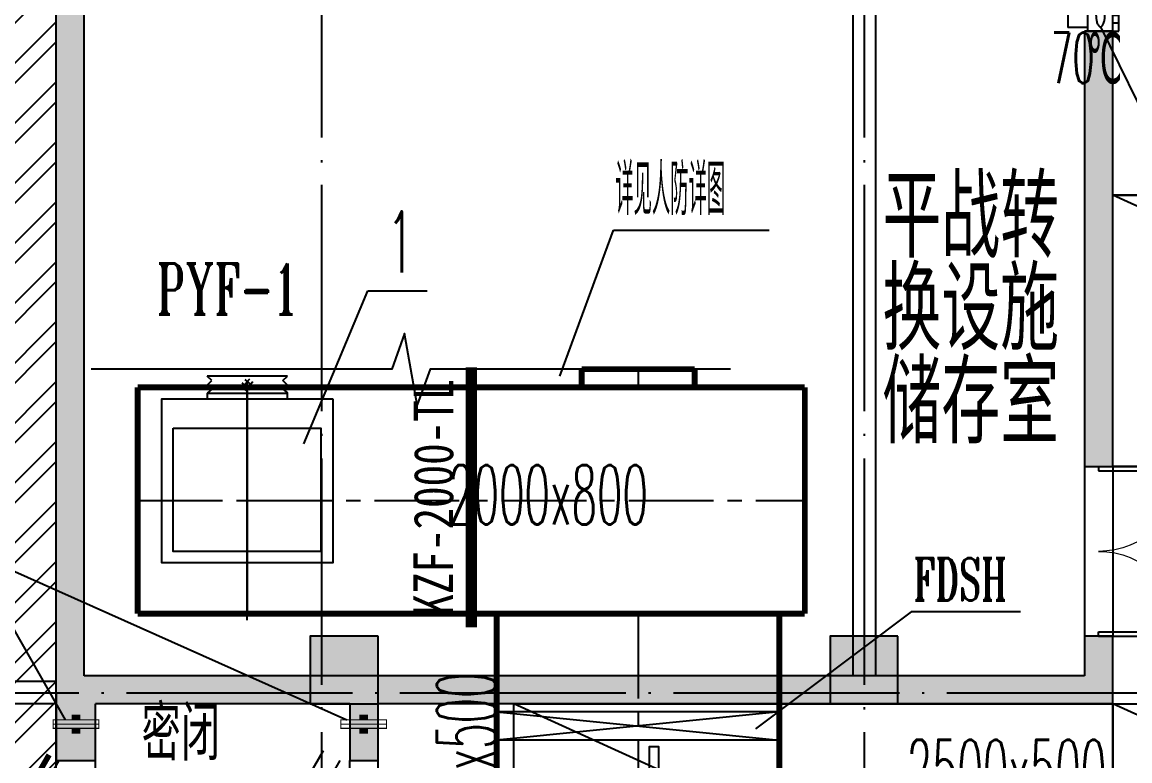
# Model space of a CAD drawing. Extents: x -888467 to -675969, y -675351 to -419232.
# Drawn here: x -827889 to -818087, y -483041 to -476508 of the extents above; entities that cross this region are included whole.
import ezdxf
from ezdxf.enums import TextEntityAlignment as Align

# ---------------------------------------------------------------- set-up
doc = ezdxf.new("R2010")
doc.units = 0
doc.header["$LTSCALE"] = 1000
for name, pattern in [('__DASH', [0.35, 0.25, -0.1]), ('CENTER2', [1.125, 0.75, -0.125, 0.125, -0.125]), ('DASH', [0.35, 0.25, -0.1]), ('DOTE', [2.42, 2, -0.2, 0.02, -0.2])]:
    doc.linetypes.add(name, pattern=pattern)
doc.layers.get('0').update_dxf_attribs({"linetype": 'CONTINUOUS'})
for name, color, linetype in [('A-Pkng-Bdry', 132, 'CONTINUOUS'), ('A-WALL-PATT', 252, 'CONTINUOUS'), ('ACS_COM_BZ', 3, 'CONTINUOUS'), ('ACS_SFG_FM', 3, 'CONTINUOUS'), ('DIM_LEAD', 3, 'CONTINUOUS'), ('DIM_SYMB', 3, 'CONTINUOUS'), ('DOTE', 252, 'CONTINUOUS'), ('DUCT-送风中心线', 5, 'CENTER2'), ('DUCT-送风标注', 3, 'CONTINUOUS'), ('DUCT-送风法兰', 3, 'CONTINUOUS'), ('DUCT-送风管', 4, 'CONTINUOUS'), ('DUCT-送风管端线', 3, 'CONTINUOUS'), ('HZ', 3, 'CONTINUOUS'), ('停车', 32, 'CONTINUOUS'), ('建筑层', 253, 'CONTINUOUS'), ('抗震支吊架', 2, 'CONTINUOUS'), ('结构柱子', 253, 'CONTINUOUS'), ('设备', 2, 'CONTINUOUS'), ('设备标注', 3, 'CONTINUOUS'), ('设备编号', 3, 'CONTINUOUS'), ('风口', 3, 'CONTINUOUS'), ('风量标注', 3, 'CONTINUOUS')]:
    doc.layers.add(name, color=color, linetype=linetype)
doc.styles.add('hxd', font='simplex.shx', dxfattribs={"width": 0.5, "bigfont": 'gbcbig.shx'})
doc.styles.add('HZF', font='simplex.shx', dxfattribs={"width": 0.5, "bigfont": 'gbcbig.shx'})
doc.styles.add('kzcad', font='', dxfattribs={"width": 0.8})
doc.styles.add('romant', font='romant.shx', dxfattribs={"width": 0.8, "bigfont": 'gbcbig.shx'})
doc.styles.get("Standard").update_dxf_attribs({"font": 'GBENOR', "bigfont": 'GBCBIG'})
doc.styles.get('kzcad').set_extended_font_data('SimSun')

# ---------------------------------------------------------------- blocks, each defined once
blk = doc.blocks.new('ltcw')
at = {"layer": 'A-Pkng-Bdry', "color": 252}
blk.add_line((28605.2, 362729.5), (26205.2, 357429.5), dxfattribs=at)
for points in [[(28605.2, 357429.5), (26205.2, 357429.5), (26205.2, 362729.5), (28605.2, 362729.5)], [(28230.6, 358629.5), (26579.8, 358629.5), (26579.8, 358709.8), (28230.6, 358709.8)]]:
    blk.add_lwpolyline(points, close=True, dxfattribs=at)
blk = doc.blocks.new('sdasd')
at = {"layer": 'ACS_SFG_FM', "const_width": 75}
for points in [[(7826134.6, 21208925.9), (7826182.3, 21208925.9)], [(7826305, 21208925.9), (7826257.3, 21208925.9)]]:
    blk.add_lwpolyline(points, dxfattribs=at)
at = {"layer": 'DUCT-送风标注', "const_width": 10}
blk.add_lwpolyline([(7826257.3, 21209128.2), (7826257.3, 21208723.6), (7826182.3, 21208723.6), (7826182.3, 21209128.2)], close=True, dxfattribs=at)
blk.add_lwpolyline([(7826219.8, 21209128.2), (7826219.8, 21208723.6)], dxfattribs=at)
blk = doc.blocks.new('A$C705B5DCB')
at = {"layer": '设备'}
for p, q in [((0, 762), (0, 485.6)), ((500, 485.6), (500, 762)), ((0, 539.8), (500, 539.8)), ((74.5, 539.8), (74.5, 485.6)), ((144, 539.8), (144, 485.6)), ((213.4, 539.8), (213.4, 485.6)), ((282.9, 539.8), (282.9, 485.6)), ((352.3, 539.8), (352.3, 485.6)), ((421.8, 539.8), (421.8, 485.6)), ((0, 485.6), (500, 485.6))]:
    blk.add_line(p, q, dxfattribs=at)
for points in [[(38.6, 647.9, 0.212664), (44.2, 635.4, 0.094257), (69.7, 619.9, 0.050934), (101.4, 611.7, 0.038306), (144.8, 608.3, 0.038306), (188.2, 611.7, 0.050934), (220, 619.9, 0.094257), (245.5, 635.4, 0.212664), (251.1, 647.9, 0.212664), (245.5, 660.5, 0.094257), (220, 675.9, 0.050934), (188.2, 684.2, 0.038306), (144.8, 687.5, 0.038306), (101.4, 684.2, 0.050934), (69.7, 675.9, 0.094257), (44.2, 660.5, 0.212664)], [(250.4, 647.9, 0.212664), (256, 635.4, 0.094257), (281.6, 619.9, 0.050934), (313.3, 611.7, 0.038306), (356.7, 608.3, 0.038306), (400.1, 611.7, 0.050934), (431.8, 619.9, 0.094257), (457.4, 635.4, 0.212664), (462.9, 647.9, 0.212664), (457.4, 660.5, 0.094257), (431.8, 675.9, 0.050934), (400.1, 684.2, 0.038306), (356.7, 687.5, 0.038306), (313.3, 684.2, 0.050934), (281.6, 675.9, 0.094257), (256, 660.5, 0.212664)]]:
    blk.add_lwpolyline(points, format="xyb", close=True, dxfattribs=at)
at = {"layer": '风量标注', "color": 5, "linetype": '__DASH', "ltscale": 0.5}
blk.add_line((250, 1078.4), (250, 407.4), dxfattribs=at)
at = {"layer": '风量标注'}
for p, q in [((33, 762), (33, 935.6)), ((467, 935.6), (33, 935.6)), ((224.5, 883.9), (220.3, 880.5)), ((229.1, 886.8), (224.5, 883.9)), ((234, 889.2), (229.1, 886.8)), ((239.2, 890.9), (234, 889.2)), ((244.6, 891.9), (239.2, 890.9)), ((250, 892.2), (244.6, 891.9)), ((250, 772.9), (250, 924.8)), ((255.4, 891.9), (250, 892.2)), ((260.8, 890.9), (255.4, 891.9)), ((266, 889.2), (260.8, 890.9)), ((270.9, 886.8), (266, 889.2)), ((275.5, 883.9), (270.9, 886.8)), ((279.7, 880.5), (275.5, 883.9)), ((467, 935.6), (467, 762)), ((220.3, 880.5), (216.6, 876.5)), ((216.6, 821.1), (220.3, 817.2)), ((220.3, 817.2), (224.5, 813.7)), ((224.5, 813.7), (229.1, 810.8)), ((229.1, 810.8), (234, 808.5)), ((234, 808.5), (239.2, 806.8)), ((239.2, 806.8), (244.6, 805.8)), ((244.6, 805.8), (250, 805.4)), ((250, 805.4), (255.4, 805.8)), ((255.4, 805.8), (260.8, 806.8)), ((260.8, 806.8), (266, 808.5)), ((266, 808.5), (270.9, 810.8)), ((270.9, 810.8), (275.5, 813.7)), ((275.5, 813.7), (279.7, 817.2)), ((283.4, 876.5), (279.7, 880.5)), ((279.7, 817.2), (283.4, 821.1)), ((286.6, 872.1), (283.4, 876.5)), ((283.4, 821.1), (286.6, 825.6)), ((289.3, 867.3), (286.6, 872.1)), ((286.6, 825.6), (289.3, 830.3)), ((291.3, 862.2), (289.3, 867.3)), ((289.3, 830.3), (291.3, 835.4)), ((292.6, 856.9), (291.3, 862.2)), ((291.3, 835.4), (292.6, 840.7)), ((293.3, 851.5), (292.6, 856.9)), ((292.6, 840.7), (293.3, 846.1)), ((293.3, 846.1), (293.3, 851.5)), ((500, 762), (0, 762)), ((467, 762), (33, 762)), ((250, 350.8), (250, 282.8)), ((250, 282.8), (189.9, 236)), ((189.9, 236), (250.4, 236)), ((250, 189.1), (299, 236)), ((299.8, 236), (250.4, 236)), ((231.1, 110.9), (250, 0)), ((250, 110.9), (231.1, 110.9)), ((250, 189.1), (250, 110.9)), ((250, 110.9), (268.9, 110.9)), ((268.9, 110.9), (250, 0))]:
    blk.add_line(p, q, dxfattribs=at)
blk = doc.blocks.new('A$C2B1B7B0A')
at = {"layer": '结构柱子'}
h = blk.add_hatch(color=253, dxfattribs=at)
h.dxf.hatch_style = 1
h.paths.add_polyline_path([(31900, 18400), (31300, 18400), (31300, 17800), (31900, 17800)])
h = blk.add_hatch(color=253, dxfattribs=at)
h.dxf.hatch_style = 1
h.paths.add_polyline_path([(36500, 18400), (35900, 18400), (35900, 17800), (36500, 17800)])
at = {"layer": '结构柱子', "color": 253}
for points in [[(31900, 18400), (31300, 18400), (31300, 17800), (31900, 17800)], [(36500, 18400), (35900, 18400), (35900, 17800), (36500, 17800)]]:
    blk.add_lwpolyline(points, close=True, dxfattribs=at)
blk = doc.blocks.new('$DorLib2D$00000180')
at = {"color": 0}
for p, q in [((-0.5571, 0.2418), (0.3089, 0.7418)), ((-0.5, 0.1429), (0.366, 0.6429))]:
    blk.add_line(p, q, dxfattribs=at)
blk = doc.blocks.new('$DorLib2D$00000193')
at = {"color": 0}
blk.add_line((-0.5, 0.1), (0.366, 0.6), dxfattribs=at)
at = {"color": 0, "const_width": 0.0333}
blk.add_lwpolyline([(-0.5333, 0.1577), (0.3327, 0.6577)], dxfattribs=at)
blk = doc.blocks.new('$DorLib2D$00000002')
for p, q in [((-0.5, 0), (-0.5, 0.4875)), ((-0.475, 0.4875), (-0.5, 0.4875)), ((-0.475, 0), (-0.475, 0.4875)), ((0.475, 0), (0.475, 0.4875)), ((0.475, 0.4875), (0.5, 0.4875)), ((0.5, 0), (0.5, 0.4875)), ((-0.5, 0), (-0.475, 0)), ((0.5, 0), (0.475, 0))]:
    blk.add_line(p, q)
at = {"lineweight": 13}
for centre, start, end in [((-0.4875, 0), 0, 88.53072), ((0.4875, 0), 91.46928, 180)]:
    blk.add_arc(centre, 0.4875, start, end, dxfattribs=at)

msp = doc.modelspace()

# ---------------------------------------------------------------- hatches: boundary and pattern name
at = {"layer": 'A-WALL-PATT'}
for points in [[(-827389.1, -482422.1), (-827339.1, -482288.7), (-827339.1, -475538.7), (-827589.1, -475538.7), (-827589.1, -482438.7)], [(-818489.1, -476588.7), (-818489.1, -480438.7), (-818239.1, -480438.7), (-818239.1, -476588.7)], [(-818239.1, -482538.7), (-818239.1, -481938.7), (-818489.1, -481938.7), (-818489.1, -482288.7)], [(-824872.4, -482455.4), (-824889.1, -482288.7), (-827339.1, -482288.7), (-827389.1, -482422.1), (-827239.1, -482538.7), (-824989.1, -482538.7)], [(-820439.1, -482538.7), (-820439.1, -482288.7), (-824889.1, -482288.7), (-824872.4, -482455.4), (-824739.1, -482538.7)], [(-818239.1, -482538.7), (-818489.1, -482288.7), (-820439.1, -482288.7), (-820439.1, -482538.7)], [(-827589.1, -482438.7), (-827589.1, -483038.7), (-827239.1, -483038.7), (-827239.1, -482538.7), (-827389.1, -482422.1)], [(-824989.1, -482538.7), (-824989.1, -483038.7), (-824739.1, -483038.7), (-824739.1, -482538.7), (-824872.4, -482455.4)]]:
    msp.add_hatch(color=256, dxfattribs=at).paths.add_polyline_path(points)
at = {"layer": '建筑层'}
h = msp.add_hatch(dxfattribs=at)
h.set_pattern_fill('金属', color=253, scale=150)
h.set_pattern_definition([(45, (-2303341.2, -1522689.87), (-265.16504, 265.16504), []), (45, (-2303164.44, -1522689.87), (-265.16504, 265.16504), [])])
h.paths.add_polyline_path([(-856639.1, -500338.7), (-833339.1, -500338.7), (-833339.1, -490338.7), (-827589.1, -490338.7), (-827589.1, -464588.7), (-825339.1, -464588.7), (-825339.1, -456938.7), (-813289.1, -456938.7), (-813289.1, -457938.7), (-801039.1, -457938.7), (-801039.1, -453838.7), (-807889.1, -453838.7), (-807889.1, -445457.1), (-815151.3, -445457.1), (-814951.2, -445593), (-814666.4, -445817.7), (-814469.8, -445998), (-814237.9, -446243.2), (-814047.2, -446477.9), (-813868.8, -446733.2), (-813699, -447020.2), (-813530.3, -447370.3), (-813413.2, -447676.8), (-813239.1, -447934.9), (-813266.1, -448233.3), (-813239.1, -448388.7), (-813208.8, -448629.7), (-813189.1, -448809.9), (-813189.4, -448984.8), (-813189.1, -449038.7), (-813189.1, -453838.7), (-856639.1, -453838.7)])
h.paths.add_polyline_path([(-832839.1, -482538.7), (-839239.1, -482538.7), (-839239.1, -479588.7), (-832839.1, -479588.7)], flags=16)
h.paths.add_polyline_path([(-832839.1, -461638.7), (-839239.1, -461638.7), (-839239.1, -464588.7), (-832839.1, -464588.7)], flags=16)
h = msp.add_hatch(color=253, dxfattribs=at)
h.dxf.hatch_style = 1
h.paths.add_polyline_path([(-824739.1, -481938.7), (-825339.1, -481938.7), (-825339.1, -482538.7), (-824739.1, -482538.7)])
h = msp.add_hatch(color=253, dxfattribs=at)
h.dxf.hatch_style = 1
h.paths.add_polyline_path([(-820139.1, -481938.7), (-820739.1, -481938.7), (-820739.1, -482538.7), (-820139.1, -482538.7)])

# ---------------------------------------------------------------- linework, layer by layer
at = {"layer": 'ACS_COM_BZ'}
for p, q in [((-821189.1, -482607.5, 0), (-823689.1, -482607.5, 0)), ((-821189.1, -482607.5, 0), (-823689.1, -482857.5, 0)), ((-823689.1, -482607.5, 0), (-821189.1, -482857.5, 0)), ((-821189.1, -482857.5, 0), (-823689.1, -482857.5, 0))]:
    msp.add_line(p, q, dxfattribs=at)
at = {"layer": 'DIM_SYMB', "color": 3}
msp.add_lwpolyline([(-821620, -479577.3), (-824279.9, -479577.3), (-824394.6, -479892.3), (-824505.7, -479262.3), (-824617.4, -479577.3), (-827277.3, -479577.3)], dxfattribs=at)
at = {"layer": 'DOTE', "linetype": 'DOTE'}
for p, q in [((-825239.1, -448908.1), (-825239.1, -497433.1)), ((-820439.1, -448908.1), (-820439.1, -497433.1)), ((-860846.2, -482438.7), (-713239.1, -482438.7))]:
    msp.add_line(p, q, dxfattribs=at)
at = {"layer": 'DUCT-送风中心线'}
for p, q in [((-822439.1, -479577.3), (-822439.1, -479738.7)), ((-826866.7, -480738.7), (-825896.7, -480738.7)), ((-825896.5, -480738.7), (-820963.3, -480738.7)), ((-822439.1, -481738.7), (-822439.1, -483288.5))]:
    msp.add_line(p, q, dxfattribs=at)
at = {"layer": 'DUCT-送风法兰'}
msp.add_line((-825896.6, -481798.7), (-825896.6, -479678.7), dxfattribs=at)
at = {"layer": 'DUCT-送风管', "const_width": 52.5}
for points in [[(-822939.1, -479577.3), (-822939.1, -479738.7)], [(-821939.1, -479577.3), (-822939.1, -479577.3)], [(-821939.1, -479738.7), (-821939.1, -479577.3)], [(-825896.7, -479738.7), (-826866.7, -479738.7)], [(-826866.7, -479738.7), (-826866.7, -481738.7)], [(-820963.3, -479738.7), (-825896.5, -479738.7)], [(-822939.1, -479738.7), (-821939.1, -479738.7)], [(-820963.3, -481738.7), (-820963.3, -479738.7)], [(-826866.7, -481738.7), (-825896.7, -481738.7)], [(-825896.5, -481738.7), (-820963.3, -481738.7)], [(-823689.1, -481738.7), (-823689.1, -483288.5)], [(-821189.1, -481738.7), (-823689.1, -481738.7)], [(-821189.1, -483288.5), (-821189.1, -481738.7)]]:
    msp.add_lwpolyline(points, dxfattribs=at)
at = {"layer": 'DUCT-送风管端线'}
for p, q in [((-825896.7, -481738.7), (-825896.7, -479738.7)), ((-825896.5, -479738.7), (-825896.5, -481738.7))]:
    msp.add_line(p, q, dxfattribs=at)
at = {"layer": 'HZ', "color": 7, "elevation": -861.9}
msp.add_lwpolyline([(-819055.8, -481722.3), (-820022.2, -481722.3), (-821401, -482758.5)], dxfattribs=at)
at = {"layer": '建筑层', "color": 253}
for p, q in [((-827589.1, -482438.7), (-827589.1, -475538.7)), ((-827339.1, -482288.7), (-827339.1, -475538.7)), ((-820539.1, -475538.7), (-820539.1, -482288.7)), ((-820339.1, -475538.7), (-820339.1, -482288.7)), ((-818489.1, -476588.7), (-818489.1, -480438.7)), ((-818239.1, -476588.7), (-818489.1, -476588.7)), ((-818239.1, -480438.7), (-818239.1, -476588.7)), ((-818489.1, -480438.7), (-818489.1, -481938.7)), ((-818489.1, -480438.7), (-818239.1, -480438.7)), ((-818239.1, -480438.7), (-818239.1, -481938.7)), ((-818239.1, -481938.7), (-818489.1, -481938.7)), ((-818489.1, -481938.7), (-818489.1, -482288.7)), ((-818239.1, -482538.7), (-818239.1, -481938.7)), ((-827589.1, -482338.7), (-830139.1, -482338.7)), ((-824889.1, -482288.7), (-827339.1, -482288.7)), ((-820439.1, -482288.7), (-824889.1, -482288.7)), ((-818489.1, -482288.7), (-820439.1, -482288.7)), ((-827589.1, -482438.7), (-827589.1, -483038.7)), ((-827589.1, -482538.7), (-830139.1, -482538.7)), ((-827239.1, -483038.7), (-827239.1, -482538.7)), ((-824989.1, -482538.7), (-827239.1, -482538.7)), ((-824989.1, -482538.7), (-824989.1, -483038.7)), ((-824739.1, -483038.7), (-824739.1, -482538.7)), ((-820439.1, -482538.7), (-824739.1, -482538.7)), ((-818239.1, -482538.7), (-820439.1, -482538.7)), ((-827589.1, -483038.7), (-827239.1, -483038.7)), ((-824989.1, -483038.7), (-824739.1, -483038.7))]:
    msp.add_line(p, q, dxfattribs=at)
at = {"layer": '建筑层', "color": 253, "linetype": 'DASH'}
for p, q in [((-827589.1, -484538.7), (-827589.1, -483038.7)), ((-827239.1, -484538.7), (-827239.1, -483038.7)), ((-824989.1, -484538.7), (-824989.1, -483038.7)), ((-824739.1, -484538.7), (-824739.1, -483038.7))]:
    msp.add_line(p, q, dxfattribs=at)
at = {"layer": '建筑层', "color": 253}
msp.add_lwpolyline([(-833339.1, -490338.7), (-827589.1, -490338.7), (-827589.1, -464588.7)], dxfattribs=at)
for points in [[(-824739.1, -481938.7), (-825339.1, -481938.7), (-825339.1, -482538.7), (-824739.1, -482538.7)], [(-820139.1, -481938.7), (-820739.1, -481938.7), (-820739.1, -482538.7), (-820139.1, -482538.7)]]:
    msp.add_lwpolyline(points, close=True, dxfattribs=at)
at = {"layer": '抗震支吊架', "color": 2, "const_width": 100}
msp.add_lwpolyline([(-823915.2, -481859.8), (-823915.2, -479559.8)], dxfattribs=at)
at = {"layer": '设备'}
for p, q in [((-825541.6, -479638.7), (-826251.6, -479638.7)), ((-826210.1, -479676.7), (-826251.6, -479638.7)), ((-826248.7, -479715.7), (-826210.1, -479676.7)), ((-825878.7, -479664.5, 132.6), (-825945.2, -479743.4, 132.6)), ((-825870.5, -479760, 132.6), (-825942.4, -479699.5, 132.6)), ((-825844.7, -479729.4, 132.6), (-825916.6, -479668.9, 132.6)), ((-825848.1, -479690.3, 132.6), (-825914.6, -479769.2, 132.6)), ((-825583.1, -479676.7), (-825541.6, -479638.7)), ((-825544.4, -479715.7), (-825583.1, -479676.7)), ((-826211.9, -479752.7), (-826251.6, -479788.3)), ((-826251.6, -479788.3), (-826251.6, -479838.7)), ((-826251.6, -479788.3), (-825541.6, -479788.3)), ((-826211.9, -479752.7), (-826248.7, -479715.7)), ((-825581.3, -479752.7), (-825544.5, -479715.7)), ((-825581.3, -479752.7), (-825541.6, -479787.7)), ((-825541.6, -479838.7), (-825541.6, -479787.7))]:
    msp.add_line(p, q, dxfattribs=at)
msp.add_lwpolyline([(-825139.1, -479838.7), (-825139.1, -481288.7), (-826654.1, -481288.7), (-826654.1, -479838.7)], close=True, dxfattribs=at)
at = {"layer": '设备编号'}
for p, q in [((-818347.3, -476550.1), (-817779.3, -477709.1)), ((-825395.1, -480238.1), (-824829.4, -478883.6)), ((-824829.4, -478883.6), (-824304.8, -478883.6))]:
    msp.add_line(p, q, dxfattribs=at)
at = {"layer": '风口', "elevation": 132.6}
msp.add_lwpolyline([(-826552, -480098.7), (-825247, -480098.7), (-825247, -481188.7), (-826552, -481188.7), (-826552, -480098.7)], dxfattribs=at)
at = {"layer": '风量标注'}
for p, q in [((-823132.3, -479638.4), (-822655, -478349.2)), ((-822655, -478349.2), (-821277.8, -478349.2)), ((-827506.5, -482679.4), (-828353.9, -481189.2, 360)), ((-828353.9, -481189.2, 360), (-825016.9, -482679.4, 0))]:
    msp.add_line(p, q, dxfattribs=at)

# ---------------------------------------------------------------- block references
msp.add_blockref('A$C2B1B7B0A', (-856639.1, -500338.7))
at = {"layer": 'DIM_LEAD', "rotation": 90}
for p in [(20381513.7, -8308936.6), (20384059, -8308936.6, 0)]:
    msp.add_blockref('sdasd', p, dxfattribs=at)
at = {"layer": '停车', "rotation": 270}
for p in [(-1175668.6, -449433.5), (-1175668.6, -451833.5), (-1180968.6, -456333.5), (-1175668.6, -456333.5)]:
    msp.add_blockref('ltcw', p, dxfattribs=at)
at = {"layer": '建筑层', "color": 253, "xscale": -1500, "yscale": 1500, "zscale": 250, "rotation": 270.0000000022074}
msp.add_blockref('$DorLib2D$00000002', (-818364.1, -481188.7), dxfattribs=at)
at = {"layer": '建筑层', "color": 253, "linetype": 'DASH', "xscale": -1500, "yscale": 1500}
for name, p, zscale, rotation in [('$DorLib2D$00000193', (-827414.1, -483788.7), 350, 89.99999995952581), ('$DorLib2D$00000180', (-824864.1, -483788.7), 250, 90.00000000713432)]:
    msp.add_blockref(name, p, dxfattribs=dict(at, zscale=zscale, rotation=rotation))
at = {"layer": '设备编号', "color": 3, "rotation": 90}
msp.add_blockref('A$C705B5DCB', (-817699.3, -476588.7, 0), dxfattribs=at)

# ---------------------------------------------------------------- texts
at = {"layer": 'DUCT-送风标注', "color": 3, "style": 'hxd', "width": 0.5}
for s, p in [('2000x800', (-824118.8, -480950.9, 0)), ('2500x500', (-820062.5, -483380.6, 3000))]:
    msp.add_text(s, height=525, dxfattribs=at).set_placement(p)
at = {"layer": 'DUCT-送风标注', "color": 3, "style": 'HZF', "width": 0.5}
msp.add_text('2500x500', height=525, rotation=90, dxfattribs=at).set_placement((-823695.2, -484026.2, 0))
at = {"layer": 'HZ', "color": 3, "style": 'romant', "width": 0.6}
msp.add_text('FDSH', height=375, dxfattribs=at).set_placement((-820002.6, -481622.7, 14552.2))
at = {"layer": '建筑层', "color": 253}
for s, height, p in [('平战转', 723.4, (-820276.1, -478592.2)), ('换设施', 723.4, (-820276.1, -479408.7)), ('储存室', 723.4, (-820276.1, -480235.5)), ('密闭', 482.27, (-826832.7, -483038.7))]:
    msp.add_text(s, height=height, dxfattribs=at).set_placement(p)
at = {"layer": '抗震支吊架', "color": 2, "style": 'kzcad', "width": 0.8}
msp.add_text('KZF-2000-TL', height=350, rotation=89.88539, dxfattribs=at).set_placement((-824075.2, -480709.8), align=Align.CENTER)
at = {"layer": '设备标注', "color": 3, "style": 'hxd', "width": 0.5}
for s, p in [('70', (-818787.2, -477048.8, -3000)), ('℃', (-818465.8, -477048.8, -3000))]:
    msp.add_text(s, height=450, dxfattribs=at).set_placement(p)
at = {"layer": '设备编号'}
for s, height, style, width, p in [('1', 540, 'hxd', 0.5, (-824656.7, -478721.6)), ('PYF-1', 450, 'romant', 0.6, (-826699, -479093.8, 16000))]:
    msp.add_text(s, height=height, dxfattribs=dict(at, style=style, width=width)).set_placement(p)
at = {"layer": '风量标注', "style": 'hxd', "width": 0.5}
msp.add_text('详见人防详图', height=450, dxfattribs=at).set_placement((-822640.1, -478214.2))

doc.saveas('drawing.dxf')
